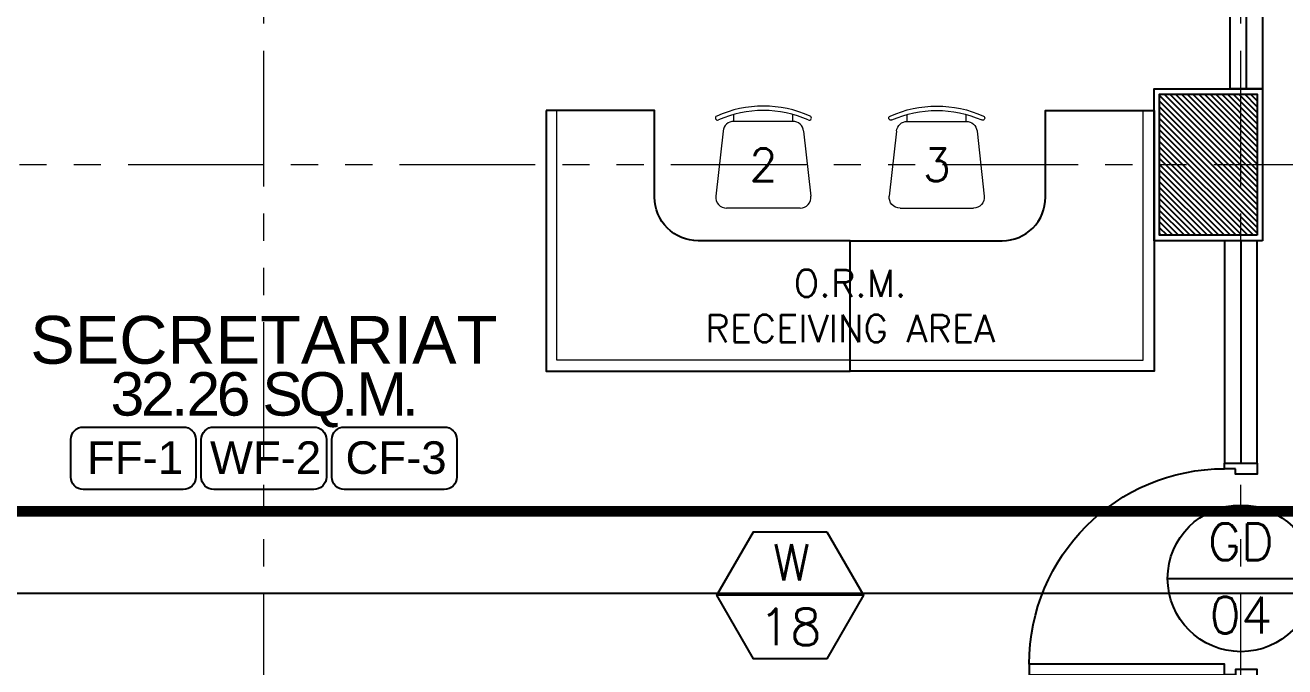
# Model space of a CAD drawing. Header units: metres. Extents: x -12400 to 1, y 0 to 106422.
# Drawn here: x -12048.51 to -12042.71, y 106395.51 to 106398.46 of the extents above; entities that cross this region are included whole.
import ezdxf
from ezdxf.enums import TextEntityAlignment as Align

# ---------------------------------------------------------------- set-up
doc = ezdxf.new("R2010")
doc.units = ezdxf.units.M
doc.header["$PDMODE"] = 35
doc.linetypes.add('CENTER', pattern=[2, 1.25, -0.25, 0.25, -0.25])
doc.linetypes.add('PHANTOM2', pattern=[1.25, 0.625, -0.125, 0.125, -0.125, 0.125, -0.125])
for name, color, linetype, lineweight in [('0.1', 1, 'Continuous', 9), ('A-DIM-100', 8, 'Continuous', 0), ('DIM 001', 251, 'Continuous', 13), ('FURN', 8, 'Continuous', 5), ('FURN 0009', 49, 'Continuous', 9), ('W', 140, 'Continuous', 80)]:
    doc.layers.add(name, color=color, linetype=linetype, lineweight=lineweight)
for name, color, linetype in [('A-FURNITURE', 1, 'Continuous'), ('FIXTURE', 35, 'Continuous'), ('SCH-DOOR', 23, 'Continuous'), ('SCH-FLR', 224, 'Continuous'), ('SCH-WIND', 181, 'Continuous'), ('stone', 15, 'Continuous'), ('txt', 2, 'Continuous'), ('WALL', 7, 'Continuous')]:
    doc.layers.add(name, color=color, linetype=linetype)
doc.styles.add('arial', font='arial.ttf')
doc.styles.add('Arial-Bold', font='arial.ttf')
doc.styles.add('DIMTXT-100', font='arial.ttf')
doc.styles.add('swis721', font='swiss.ttf')
doc.styles.add('T-0.15', font='romans.shx', dxfattribs={"height": 0.15})
doc.styles.add('T.25', font='romans.shx', dxfattribs={"height": 0.2})
doc.dimstyles.new('D-100', dxfattribs={"dimtxt": 0.2, "dimasz": 0.15, "dimexe": 0.1, "dimexo": 0.1, "dimgap": 0.1, "dimtad": 1, "dimdec": 3, "dimzin": 4, "dimdsep": 46, "dimtxsty": 'DIMTXT-100', "dimblk": 'ARCHTICK', "dimcen": 0.2, "dimdle": 0.1, "dimclrd": 8, "dimclre": 8, "dimclrt": 2, "dimadec": 0, "dimazin": 1, "dimtfac": 1, "dimtdec": 3, "dimtofl": 0, "dimtmove": 2, "dimatfit": 3, "dimfxl": 1, "dimarcsym": 0})
doc.dimstyles.new('DIM 200', dxfattribs={"dimtxt": 200, "dimasz": 1, "dimexe": 0, "dimexo": 40, "dimgap": 50, "dimtad": 1, "dimtoh": 1, "dimdec": 0, "dimlfac": 2, "dimtxsty": 'swis721', "dimblk": 'CIR', "dimcen": 0, "dimclrd": 155, "dimclre": 155, "dimclrt": 4, "dimadec": 0, "dimazin": 0, "dimtfac": 1, "dimtdec": 0, "dimtix": 1, "dimtmove": 1, "dimatfit": 3, "dimldrblk": 'CIR', "dimfxl": 0, "dimarcsym": 0})

# ---------------------------------------------------------------- blocks, each defined once
blk = doc.blocks.new('CIR')
at = {"color": 4}
blk.add_circle((0, 0), 50, dxfattribs=at)
blk = doc.blocks.new('new chair')
at = {"layer": 'FURN 0009', "color": 1, "lineweight": 9}
for p, q in [((-135.8, 400), (-135.8, 431.6)), ((135.8, 400), (135.8, 431.6)), ((-185.5, 355.5), (-218.8, 55.5)), ((135.8, 400), (-135.8, 400)), ((185.5, 355.5), (218.8, 55.5)), ((169.1, 0), (-169.1, 0))]:
    blk.add_line(p, q, dxfattribs=at)
for centre, radius, start, end in [((0, -61.2), 531.2, 66.1273, 113.8727), ((-211, 415.4), 10, 113.8727, 293.8727), ((0, -61.2), 511.2, 66.1273, 113.8727), ((211, 415.4), 10, 246.1273, 66.1273), ((-135.8, 350), 50, 90, 173.65981), ((135.8, 350), 50, 6.34019, 90), ((-169.1, 50), 50, 173.65981, 270), ((169.1, 50), 50, 270, 6.34019)]:
    blk.add_arc(centre, radius, start, end, dxfattribs=at)
blk = doc.blocks.new('A$C5EB00BB3')
at = {"layer": 'A-FURNITURE', "color": 15}
blk.add_lwpolyline([(-1.2, 0), (0, 0), (0, 1.4), (-0.6, 1.4), (-0.6, 0.7, -0.414214), (-0.8, 0.5), (-1.2, 0.5), (-1.2, 0)], format="xyb", dxfattribs=at)
at = {"layer": 'A-FURNITURE', "color": 2, "lineweight": 0}
blk.add_lwpolyline([(-1.2, 0), (0, 0), (0, 1.4), (-0.05, 1.4), (-0.05, 0.05), (-1.2, 0.05)], close=True, dxfattribs=at)
at = {"lineweight": 0, "xscale": 0.001000000000000001, "yscale": 0.001000000000000001, "zscale": 0.001000000000000001, "rotation": 90}
blk.add_blockref('new chair', (-0.75, 1.0007), dxfattribs=at)
blk = doc.blocks.new('A$C1B753C5A')
at = {"layer": 'WALL'}
h = blk.add_hatch(dxfattribs=at)
h.set_pattern_fill('ANSI31', color=250, scale=0.15)
h.set_pattern_definition([(45, (-1494.388103, 303.067724), (-0.01325825215, 0.01325825215), [])])
h.paths.add_polyline_path([(0.475, 0.675), (0.025, 0.675), (0.025, 0.025), (0.475, 0.025)])
at = {"color": 7}
blk.add_lwpolyline([(0, 0), (0.5, 0), (0.5, 0.7), (0, 0.7)], close=True, dxfattribs=at)
at = {"layer": 'stone', "color": 5}
blk.add_lwpolyline([(0.025, 0.025), (0.475, 0.025), (0.475, 0.675), (0.025, 0.675)], close=True, dxfattribs=at)
blk = doc.blocks.new('COLUMNS2F')
at = {"xscale": -1}
blk.add_blockref('A$C1B753C5A', (-12153.8544, 106334.65), dxfattribs=at)
blk = doc.blocks.new('*U1720')
at = {"color": 1}
blk.add_lwpolyline([(0.7, 0), (0.7, 0.15), (0, 0.15), (0, 0)], close=True, dxfattribs=at)
at = {"color": 3}
blk.add_lwpolyline([(0, 0.075), (0.7, 0.075)], dxfattribs=at)
blk = doc.blocks.new('*U304')
at = {"color": 1}
blk.add_lwpolyline([(1.025, 0), (1.025, 0.15), (0, 0.15), (0, 0)], close=True, dxfattribs=at)
at = {"color": 3}
blk.add_lwpolyline([(0, 0.075), (1.025, 0.075)], dxfattribs=at)
blk = doc.blocks.new('A$C0C291135')
at = {"layer": 'FIXTURE', "color": 3}
for points in [[(0.025, -0.025), (0.025, -0.075), (0, -0.075), (0, 0.075), (0.05, 0.075), (0.05, -0.025), (0.025, -0.025)], [(0.9751, -0.025), (0.9751, -0.075), (1.0001, -0.075), (1.0001, 0.075), (0.9501, 0.075), (0.9501, -0.025), (0.9751, -0.025)]]:
    blk.add_lwpolyline(points, dxfattribs=at)
at = {"layer": 'FIXTURE', "color": 2, "ltscale": 0.3}
blk.add_lwpolyline([(0.025, -0.075), (0.075, -0.075), (0.075, -0.9751), (0.025, -0.9751)], close=True, dxfattribs=at)
at = {"layer": 'FIXTURE', "color": 1}
blk.add_arc((0.075, -0.075), 0.9001, 270, 0, dxfattribs=at)
blk = doc.blocks.new('FP_3F')
blk.add_blockref('COLUMNS2F', (12164.0544, -106324.65))
for name, p, xscale, rotation in [('*U1720', (10.05, 10.7), -1, 270), ('A$C5EB00BB3', (9.7, 9.4), -1.000000000000011, 90), ('A$C0C291135', (10.1, 7.9749), -1, 270)]:
    blk.add_blockref(name, p, dxfattribs=dict(xscale=xscale, rotation=rotation))
at = {"rotation": 270}
for name, p in [('A$C5EB00BB3', (6.9, 9.4)), ('*U304', (10.025, 10))]:
    blk.add_blockref(name, p, dxfattribs=at)
at = {"layer": '0.1', "color": 2, "insert": (8.3, 9.7), "char_height": 0.125, "attachment_point": 5, "style": 'T.25'}
blk.add_mtext_dynamic_manual_height_columns('{\\C3;O.R.M. \\PRECEIVING AREA}', width=1.704342, gutter_width=1, heights=[0], dxfattribs=at)
at = {"layer": 'FURN', "char_height": 0.15, "attachment_point": 5, "style": 'T.25'}
for s, insert in [('2', (7.9007, 10.35)), ('3', (8.6993, 10.35))]:
    blk.add_mtext_dynamic_manual_height_columns(s, width=0.502773, gutter_width=1, heights=[0], dxfattribs=dict(at, insert=insert))
blk = doc.blocks.new('D-TAG')
at = {"layer": 'SCH-DOOR'}
blk.add_line((-0.3, 0), (0.3, 0), dxfattribs=at)
blk.add_circle((0, 0), 0.3, dxfattribs=at)
at = {"layer": 'SCH-DOOR', "color": 2, "style": 'T-0.15'}
for tag, p in [('D-TAG', (0, 0.15)), ('D-NO', (0, -0.15))]:
    blk.add_attdef(tag, text='', height=0.15, dxfattribs=at).set_placement(p, align=Align.MIDDLE_CENTER)
blk = doc.blocks.new('_ArchTick')
at = {"color": 0, "linetype": 'ByBlock', "const_width": 0.15}
blk.add_lwpolyline([(-0.5, -0.5), (0.5, 0.5)], dxfattribs=at)
blk = doc.blocks.new('*D1909')
at = {"layer": 'DEFPOINTS', "color": 0, "transparency": 16777216}
for p in [(-12039.363, 106398.6452), (-12053.613, 106395.8452), (-12039.363, 106395.8452)]:
    blk.add_point(p, dxfattribs=at)
at = {"layer": 'DIM 001', "color": 8, "lineweight": -2, "transparency": 16777216}
for p, q in [((-12053.613, 106398.7452), (-12053.613, 106395.7452)), ((-12039.463, 106398.6452), (-12053.713, 106398.6452)), ((-12039.463, 106395.8452), (-12053.713, 106395.8452))]:
    blk.add_line(p, q, dxfattribs=at)
at = {"layer": 'DIM 001', "color": 8, "lineweight": -2, "transparency": 16777216, "xscale": 0.15, "yscale": 0.15, "zscale": 0.15}
for p, rotation in [((-12053.613, 106398.6452), 90), ((-12053.613, 106395.8452), 270)]:
    blk.add_blockref('_ArchTick', p, dxfattribs=dict(at, rotation=rotation))
at = {"layer": 'DIM 001', "color": 2, "transparency": 16777216, "insert": (-12053.8151, 106397.2452), "char_height": 0.2, "attachment_point": 5, "rotation": 90, "style": 'DIMTXT-100'}
blk.add_mtext('2.800', dxfattribs=at)
blk = doc.blocks.new('*D1914')
at = {"layer": 'DEFPOINTS', "color": 0, "transparency": 16777216}
for p in [(-12054.063, 106395.8452), (-12039.363, 106395.8452), (-12040.038, 106393.8452)]:
    blk.add_point(p, dxfattribs=at)
at = {"layer": 'DIM 001', "color": 8, "lineweight": -2, "transparency": 16777216}
for p, q in [((-12054.063, 106393.7452), (-12054.063, 106395.9452)), ((-12039.463, 106395.8452), (-12054.163, 106395.8452)), ((-12040.138, 106393.8452), (-12054.163, 106393.8452))]:
    blk.add_line(p, q, dxfattribs=at)
at = {"layer": 'DIM 001', "color": 8, "lineweight": -2, "transparency": 16777216, "xscale": 0.15, "yscale": 0.15, "zscale": 0.15}
for p, rotation in [((-12054.063, 106395.8452), 90), ((-12054.063, 106393.8452), 270)]:
    blk.add_blockref('_ArchTick', p, dxfattribs=dict(at, rotation=rotation))
at = {"layer": 'DIM 001', "color": 2, "transparency": 16777216, "insert": (-12054.2651, 106394.8452), "char_height": 0.2, "attachment_point": 5, "rotation": 90, "style": 'DIMTXT-100'}
blk.add_mtext('2.000', dxfattribs=at)
blk = doc.blocks.new('W-TAG')
at = {"layer": 'SCH-WIND'}
blk.add_line((-0.3, 0), (0.3, 0), dxfattribs=at)
blk.add_lwpolyline([(-0.15, 0.2598), (-0.3, 0), (-0.15, -0.2598), (0.15, -0.2598), (0.3, 0), (0.15, 0.2598)], close=True, dxfattribs=at)
at = {"layer": 'SCH-WIND', "color": 2, "style": 'T-0.15'}
for tag, p in [('W-TAG', (-0.0059, 0.1346)), ('W-NO', (0, -0.1299))]:
    blk.add_attdef(tag, text='', height=0.15, dxfattribs=at).set_placement(p, align=Align.MIDDLE_CENTER)
blk = doc.blocks.new('GRID1')
at = {"color": 6, "linetype": 'PHANTOM2'}
for points in [[(-12155.7544, 106384.7702), (-12155.7544, 106412.5702)], [(-12151.2544, 106384.7702), (-12151.2544, 106412.5702)], [(-12130.7544, 106398.6202), (-12163.7544, 106398.6202)]]:
    blk.add_leader(points, dimstyle='DIM 200', override={"dimasz": 0.002, "dimgap": 60, "dimtad": 0}, dxfattribs=at)

msp = doc.modelspace()

# ---------------------------------------------------------------- linework, layer by layer
at = {"layer": 'SCH-FLR', "color": 1}
for points in [[(-12047.78357, 106396.32427), (-12048.24437, 106396.32427, -0.4142136), (-12048.30197, 106396.38187), (-12048.30197, 106396.55467, -0.4142136), (-12048.24437, 106396.61227), (-12047.78357, 106396.61227, -0.4142136), (-12047.72597, 106396.55467), (-12047.72597, 106396.38187, -0.4142136)], [(-12047.18257, 106396.32427), (-12047.64337, 106396.32427, -0.4142136), (-12047.70097, 106396.38187), (-12047.70097, 106396.55467, -0.4142136), (-12047.64337, 106396.61227), (-12047.18257, 106396.61227, -0.4142136), (-12047.12497, 106396.55467), (-12047.12497, 106396.38187, -0.4142136)], [(-12046.58157, 106396.32427), (-12047.04237, 106396.32427, -0.4142136), (-12047.09997, 106396.38187), (-12047.09997, 106396.55467, -0.4142136), (-12047.04237, 106396.61227), (-12046.58157, 106396.61227, -0.4142136), (-12046.52397, 106396.55467), (-12046.52397, 106396.38187, -0.4142136)]]:
    msp.add_lwpolyline(points, format="xyb", close=True, dxfattribs=at)
at = {"layer": 'W', "linetype": 'CENTER', "ltscale": 1.2, "const_width": 0.05}
msp.add_lwpolyline([(-12091.15442, 106396.22355), (-12022.41297, 106396.22355), (-12022.41297, 106396.22355), (-12022.57291, 106396.22355)], dxfattribs=at)

# ---------------------------------------------------------------- block references
at = {"color": 1}
msp.add_blockref('FP_3F', (-12053.01297, 106387.47022), dxfattribs=at)
at = {"layer": 'A-DIM-100'}
msp.add_blockref('GRID1', (108.34145, -0.8), dxfattribs=at)
msp.add_blockref('GRID1', (108.34145, -0.8), dxfattribs=at)
at = {"layer": 'SCH-WIND', "xscale": 1.125, "yscale": 1.125, "zscale": 1.125}
msp.add_blockref('D-TAG', (-12042.91297, 106395.91481), dxfattribs=at).add_auto_attribs({'D-NO': '04', 'D-TAG': 'GD'})
at = {"layer": 'SCH-WIND', "color": 2}
ref = msp.add_blockref('W-TAG', (-12044.98877, 106395.83751), dxfattribs=dict(at, xscale=-1.125000000042443, yscale=1.125000000042443, zscale=1.125000000042443))
ref.add_attrib('W-NO', '18', dxfattribs={"color": 2, "height": 0.16875, "style": 'T-0.15'}).set_placement((-12044.98877, 106395.69137), align=Align.MIDDLE_CENTER)
ref.add_attrib('W-TAG', 'W', dxfattribs={"color": 2, "height": 0.16875, "style": 'T-0.15'}).set_placement((-12044.98218, 106395.98894), align=Align.MIDDLE_CENTER)

# ---------------------------------------------------------------- texts
at = {"linetype": 'Continuous', "attachment_point": 5, "style": 'arial'}
for s, width, insert, char_height in [('\\pxse0.75,t28;{\\C4;SECRETARIAT}', 4.7884129, (-12047.41297, 106397.01227), 0.22), ('\\pxse0.75,t28;{\\T0.9;\\C3;32.26 SQ.M.}', 6.0841948, (-12047.41297, 106396.73727), 0.2)]:
    msp.add_mtext_dynamic_manual_height_columns(s, width=width, gutter_width=0.001, heights=[0], dxfattribs=dict(at, insert=insert, char_height=char_height))
at = {"layer": 'txt', "color": 6, "linetype": 'Continuous', "char_height": 0.15, "width": 0.4656548, "attachment_point": 2, "style": 'Arial-Bold'}
for s, insert in [('{\\C2;FF-1}', (-12048.00585, 106396.54638)), ('{\\C2;WF-2}', (-12047.40485, 106396.54638)), ('{\\C2;CF-3}', (-12046.80385, 106396.54638))]:
    msp.add_mtext(s, dxfattribs=dict(at, insert=insert))

# ---------------------------------------------------------------- dimensions: what is measured, and where the dimension line sits
at = {"layer": 'DIM 001'}
for base, p1, picture, middle in [((-12053.61297, 106395.84522), (-12039.36297, 106398.64522), '*D1909', (-12053.81508, 106397.24522)), ((-12054.06297, 106395.84522), (-12040.03797, 106393.84522), '*D1914', (-12054.26508, 106394.84522))]:
    dim = msp.add_linear_dim(base=base, p1=p1, p2=(-12039.36297, 106395.84522), angle=90, dimstyle='D-100', dxfattribs=at)
    dim.commit()
    dim.dimension.update_dxf_attribs({"geometry": picture, "text_midpoint": middle})

doc.saveas('drawing.dxf')
